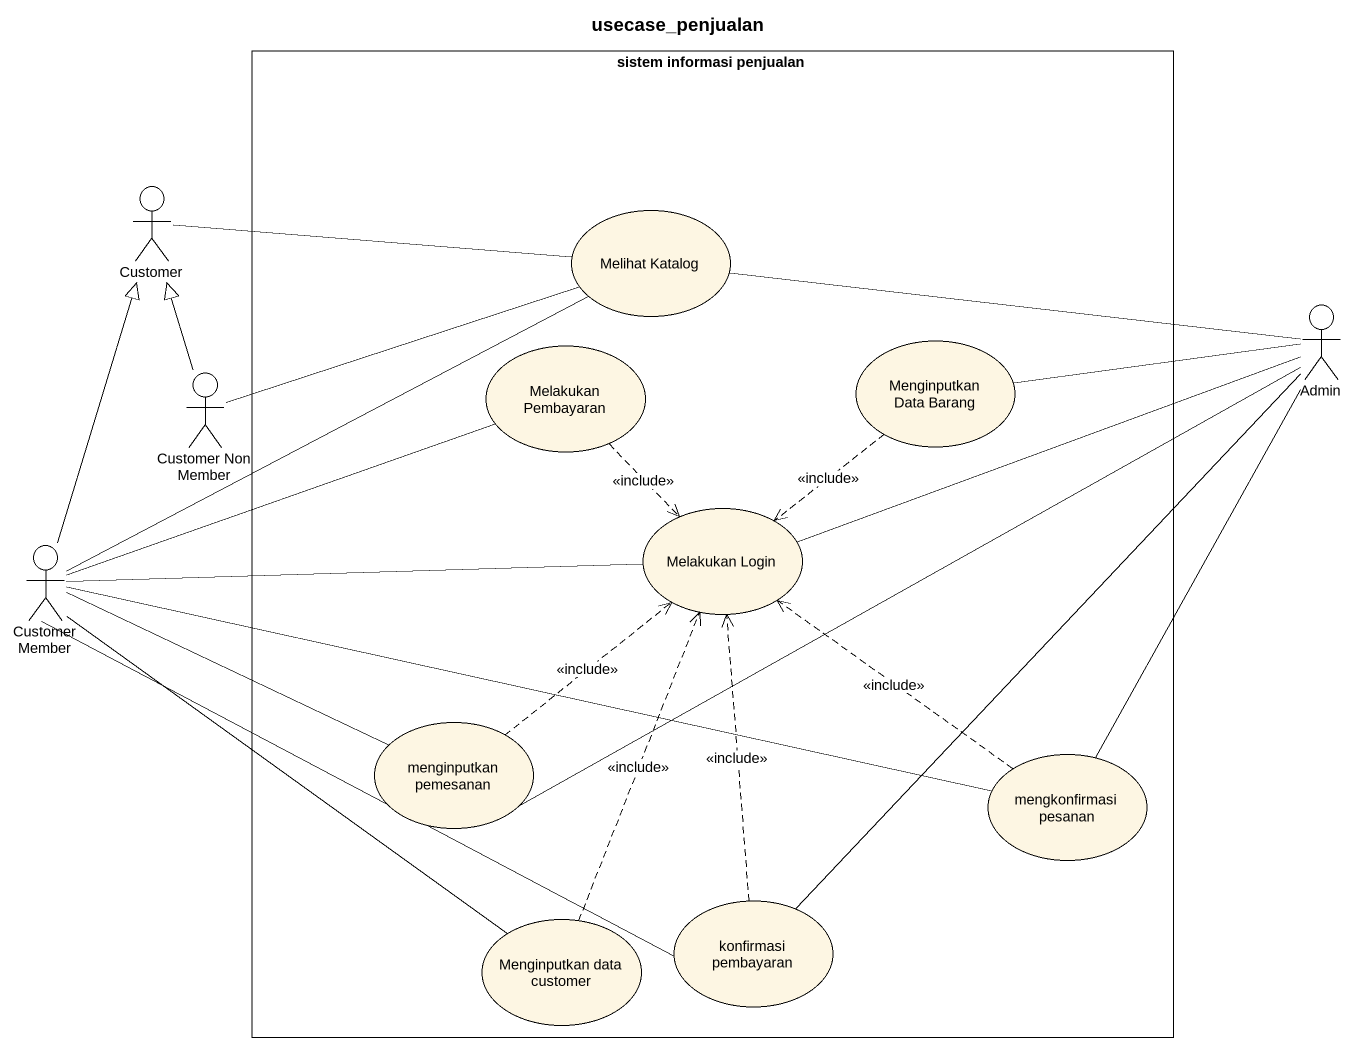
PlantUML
@startuml
title usecase_penjualan
rectangle "sistem informasi penjualan" as sistem_informasi_penjualan {
  usecase "Melihat Katalog" as Melihat_Katalog
  usecase "Melakukan Pembayaran" as Melakukan_Pembayaran
  usecase "Menginputkan Data Barang" as Menginputkan_Data_Barang
  usecase "Melakukan Login" as Melakukan_Login
  usecase "menginputkan pemesanan" as menginputkan_pemesanan
  usecase "mengkonfirmasi pesanan" as mengkonfirmasi_pesanan
  usecase "Menginputkan data customer" as Menginputkan_data_customer
  usecase "konfirmasi pembayaran" as konfirmasi_pembayaran
}
actor Customer
actor Admin
actor "Customer Non Member" as Customer_Non_Member
actor "Customer Member" as Customer_Member
Customer -right- Melihat_Katalog
Melihat_Katalog -right- Admin
Melakukan_Pembayaran ..> Melakukan_Login : <<include>>
Menginputkan_Data_Barang ..> Melakukan_Login : <<include>>
Admin -left- Menginputkan_Data_Barang
Admin -left- Melakukan_Login
Admin -- mengkonfirmasi_pesanan
Admin -- konfirmasi_pembayaran
Customer_Non_Member -up-|> Customer
Customer_Non_Member -right- Melihat_Katalog
Customer_Member -up-|> Customer
Customer_Member -right- Melihat_Katalog
Customer_Member -right- Melakukan_Pembayaran
Customer_Member -right- Melakukan_Login
Customer_Member -right- menginputkan_pemesanan
Customer_Member -right- mengkonfirmasi_pesanan
Customer_Member -- Menginputkan_data_customer
Customer_Member -right- konfirmasi_pembayaran
menginputkan_pemesanan -right- Admin
menginputkan_pemesanan .up.> Melakukan_Login : <<include>>
mengkonfirmasi_pesanan .up.> Melakukan_Login : <<include>>
Menginputkan_data_customer .up.> Melakukan_Login : <<include>>
konfirmasi_pembayaran .up.> Melakukan_Login : <<include>>
@enduml
